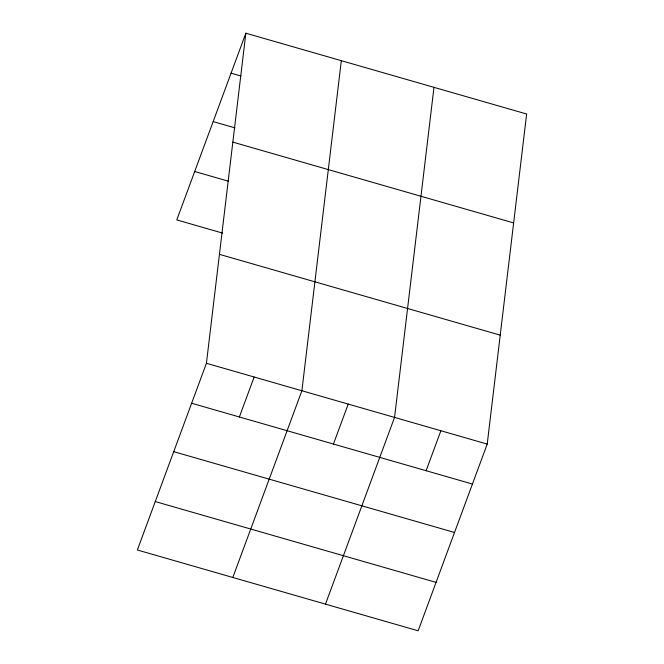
<?xml version="1.0" encoding="UTF-8"?>
<svg xmlns="http://www.w3.org/2000/svg" width="664" height="664" viewBox="0 0 664 664"><rect width="100%" height="100%" fill="white"/><g stroke="black" fill="none" stroke-linecap="round" stroke-linejoin="round"><path stroke-width="1" d="M206.421 363.274L245.854 33.2L526.643 114.009L487.218 444.083L418.146 630.8L137.357 549.991L206.421 363.274L487.218 444.083M341.321 60.673L301.896 390.747L232.823 577.464M433.982 87.341L394.557 417.415L325.484 604.132M245.854 33.2L176.782 219.917L222.531 233.081M239.372 416.975L254.154 377.011M333.436 444.05L348.226 404.077M426.097 470.718L440.888 430.745M231.072 73.165L241.015 76.028M213.152 121.595L235.031 127.895M232.84 142.121L513.637 222.93M194.701 171.495L228.507 181.222M219.435 254.345L500.224 335.154M191.639 403.239L472.428 484.048M173.727 451.669L454.516 532.478M155.268 501.561L436.057 582.369"/></g></svg>
